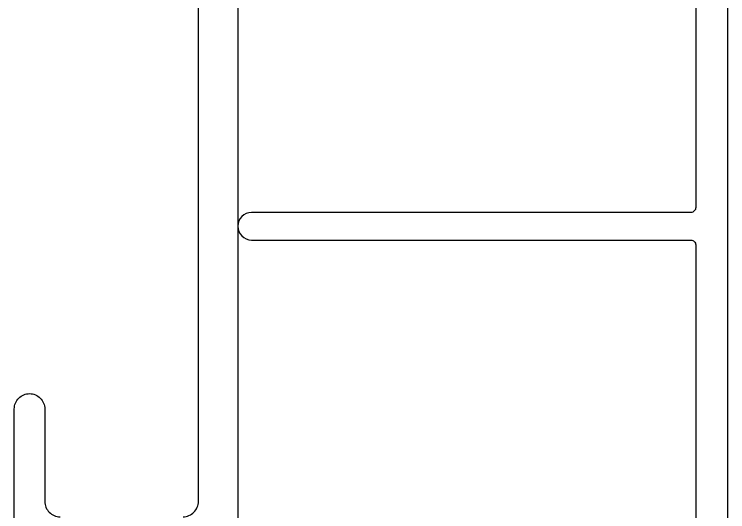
# Model space of a CAD drawing. Extents: x -7 to 79, y -106 to 76.
# Drawn here: x 6.568 to 8.017, y 54.292 to 55.302 of the extents above; entities that cross this region are included whole.
import ezdxf

# ---------------------------------------------------------------- set-up
doc = ezdxf.new("R2010")
doc.units = 0
doc.header["$MEASUREMENT"] = 0
doc.layers.get('0').update_dxf_attribs({"linetype": 'CONTINUOUS'})
doc.layers.add('FRAME', color=1, linetype='CONTINUOUS')

# ---------------------------------------------------------------- blocks, each defined once
blk = doc.blocks.new('3809 BLOCK FRAME')
blk.add_lwpolyline([(-1.674, 0.454), (-4.425, 0.454)])
for points in [[(-3.575, 0), (-3.281, 0, 0.414214), (-3.25, 0.031, 0.414214), (-3.281, 0.062), (-3.469, 0.062, -0.414214), (-3.5, 0.093)], [(-3.5, 0.343, -0.414214), (-3.469, 0.374), (-2.4167, 0.374, -0.5024)]]:
    blk.add_lwpolyline(points, format="xyb")

msp = doc.modelspace()

# ---------------------------------------------------------------- linework, layer by layer
at = {"layer": 'FRAME'}
for points in [[(8.0174, 53.2917), (8.0174, 55.9757, 0.414214)], [(7.9524, 55.8407), (7.9524, 54.9097, -0.414214), (7.9424, 54.8997), (7.0504, 54.8997, 1), (7.0504, 54.8437), (7.9424, 54.8437, -0.414214), (7.9524, 54.8337), (7.9524, 53.3417, -0.414214)]]:
    msp.add_lwpolyline(points, format="xyb", dxfattribs=at)

# ---------------------------------------------------------------- block references
at = {"layer": 'FRAME', "xscale": -1, "rotation": 270}
msp.add_blockref('3809 BLOCK FRAME', (6.5684, 57.7817), dxfattribs=at)

doc.saveas('drawing.dxf')
